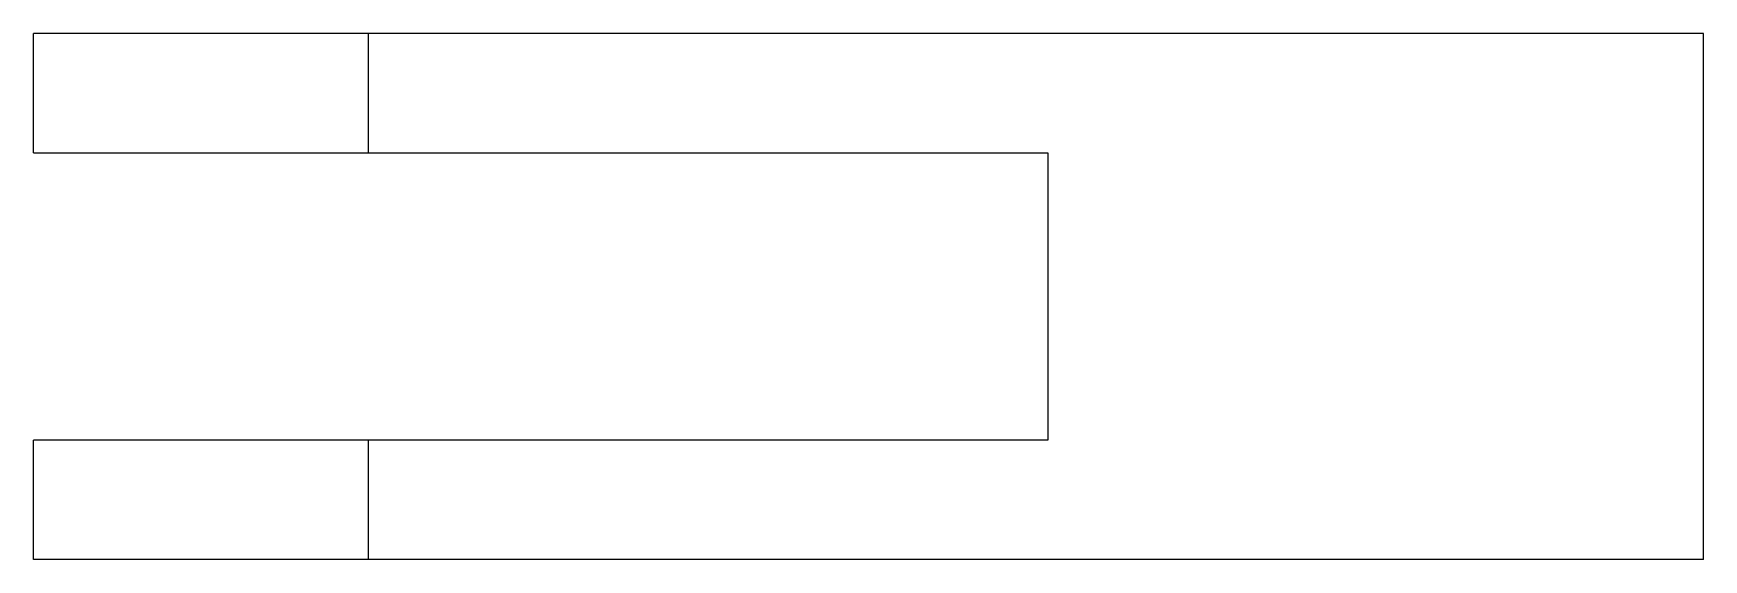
# Model space of a CAD drawing. Header units: metres. Extents: x -22.4 to 47.4, y -22 to 0.
import ezdxf

# ---------------------------------------------------------------- set-up
doc = ezdxf.new("R2010")
doc.units = ezdxf.units.M

msp = doc.modelspace()

# ---------------------------------------------------------------- linework, layer by layer
for points in [[(-22.4, -5), (-22.4, -4.9), (-22.4, -4.8), (-22.4, -4.7), (-22.4, -4.6), (-22.4, -4.5), (-22.4, -4.4), (-22.4, -4.3), (-22.4, -4.2), (-22.4, -4.1), (-22.4, -4), (-22.4, -3.9), (-22.4, -3.8), (-22.4, -3.7), (-22.4, -3.6), (-22.4, -3.5), (-22.4, -3.4), (-22.4, -3.3), (-22.4, -3.2), (-22.4, -3.1), (-22.4, -3), (-22.4, -2.9), (-22.4, -2.8), (-22.4, -2.7), (-22.4, -2.6), (-22.4, -2.5), (-22.4, -2.4), (-22.4, -2.3), (-22.4, -2.2), (-22.4, -2.1), (-22.4, -2), (-22.4, -1.9), (-22.4, -1.8), (-22.4, -1.7), (-22.4, -1.6), (-22.4, -1.5), (-22.4, -1.4), (-22.4, -1.3), (-22.4, -1.2), (-22.4, -1.1), (-22.4, -1), (-22.4, -0.9), (-22.4, -0.8), (-22.4, -0.7), (-22.4, -0.6), (-22.4, -0.5), (-22.4, -0.4), (-22.4, -0.3), (-22.4, -0.2), (-22.4, -0.1), (-22.4, 0)], [(-8.4, 0), (-8.449, 0), (-8.498, 0), (-8.547, 0), (-8.638, 0), (-8.783, 0), (-8.928, 0), (-9.073, 0), (-9.293, 0), (-9.527, 0), (-9.76, 0), (-10.016, 0), (-10.326, 0), (-10.637, 0), (-10.947, 0), (-11.301, 0), (-11.673, 0), (-12.044, 0), (-12.422, 0), (-12.836, 0), (-13.251, 0), (-13.665, 0), (-14.092, 0), (-14.528, 0), (-14.964, 0), (-15.4, 0), (-15.836, 0), (-16.272, 0), (-16.708, 0), (-17.135, 0), (-17.549, 0), (-17.964, 0), (-18.378, 0), (-18.756, 0), (-19.127, 0), (-19.499, 0), (-19.853, 0), (-20.163, 0), (-20.474, 0), (-20.784, 0), (-21.04, 0), (-21.273, 0), (-21.507, 0), (-21.727, 0), (-21.872, 0), (-22.017, 0), (-22.162, 0), (-22.253, 0), (-22.302, 0), (-22.351, 0), (-22.4, 0)], [(-8.4, -5), (-8.4, -4.9), (-8.4, -4.8), (-8.4, -4.7), (-8.4, -4.6), (-8.4, -4.5), (-8.4, -4.4), (-8.4, -4.3), (-8.4, -4.2), (-8.4, -4.1), (-8.4, -4), (-8.4, -3.9), (-8.4, -3.8), (-8.4, -3.7), (-8.4, -3.6), (-8.4, -3.5), (-8.4, -3.4), (-8.4, -3.3), (-8.4, -3.2), (-8.4, -3.1), (-8.4, -3), (-8.4, -2.9), (-8.4, -2.8), (-8.4, -2.7), (-8.4, -2.6), (-8.4, -2.5), (-8.4, -2.4), (-8.4, -2.3), (-8.4, -2.2), (-8.4, -2.1), (-8.4, -2), (-8.4, -1.9), (-8.4, -1.8), (-8.4, -1.7), (-8.4, -1.6), (-8.4, -1.5), (-8.4, -1.4), (-8.4, -1.3), (-8.4, -1.2), (-8.4, -1.1), (-8.4, -1), (-8.4, -0.9), (-8.4, -0.8), (-8.4, -0.7), (-8.4, -0.6), (-8.4, -0.5), (-8.4, -0.4), (-8.4, -0.3), (-8.4, -0.2), (-8.4, -0.1), (-8.4, 0)], [(47.4, 0), (46.284, 0), (45.168, 0), (44.052, 0), (42.936, 0), (41.82, 0), (40.704, 0), (39.588, 0), (38.472, 0), (37.356, 0), (36.24, 0), (35.124, 0), (34.008, 0), (32.892, 0), (31.776, 0), (30.66, 0), (29.544, 0), (28.428, 0), (27.312, 0), (26.196, 0), (25.08, 0), (23.964, 0), (22.848, 0), (21.732, 0), (20.616, 0), (19.5, 0), (18.384, 0), (17.268, 0), (16.152, 0), (15.036, 0), (13.92, 0), (12.804, 0), (11.688, 0), (10.572, 0), (9.456, 0), (8.34, 0), (7.224, 0), (6.108, 0), (4.992, 0), (3.876, 0), (2.76, 0), (1.644, 0), (0.528, 0), (-0.588, 0), (-1.704, 0), (-2.82, 0), (-3.936, 0), (-5.052, 0), (-6.168, 0), (-7.284, 0), (-8.4, 0)], [(47.4, -22), (47.4, -21.56), (47.4, -21.12), (47.4, -20.68), (47.4, -20.24), (47.4, -19.8), (47.4, -19.36), (47.4, -18.92), (47.4, -18.48), (47.4, -18.04), (47.4, -17.6), (47.4, -17.16), (47.4, -16.72), (47.4, -16.28), (47.4, -15.84), (47.4, -15.4), (47.4, -14.96), (47.4, -14.52), (47.4, -14.08), (47.4, -13.64), (47.4, -13.2), (47.4, -12.76), (47.4, -12.32), (47.4, -11.88), (47.4, -11.44), (47.4, -11), (47.4, -10.56), (47.4, -10.12), (47.4, -9.68), (47.4, -9.24), (47.4, -8.8), (47.4, -8.36), (47.4, -7.92), (47.4, -7.48), (47.4, -7.04), (47.4, -6.6), (47.4, -6.16), (47.4, -5.72), (47.4, -5.28), (47.4, -4.84), (47.4, -4.4), (47.4, -3.96), (47.4, -3.52), (47.4, -3.08), (47.4, -2.64), (47.4, -2.2), (47.4, -1.76), (47.4, -1.32), (47.4, -0.88), (47.4, -0.44), (47.4, 0)], [(-22.4, -5), (-22.351, -5), (-22.302, -5), (-22.253, -5), (-22.162, -5), (-22.017, -5), (-21.872, -5), (-21.727, -5), (-21.507, -5), (-21.273, -5), (-21.04, -5), (-20.784, -5), (-20.474, -5), (-20.163, -5), (-19.853, -5), (-19.499, -5), (-19.127, -5), (-18.756, -5), (-18.378, -5), (-17.964, -5), (-17.549, -5), (-17.135, -5), (-16.708, -5), (-16.272, -5), (-15.836, -5), (-15.4, -5), (-14.964, -5), (-14.528, -5), (-14.092, -5), (-13.665, -5), (-13.251, -5), (-12.836, -5), (-12.422, -5), (-12.044, -5), (-11.673, -5), (-11.301, -5), (-10.947, -5), (-10.637, -5), (-10.326, -5), (-10.016, -5), (-9.76, -5), (-9.527, -5), (-9.293, -5), (-9.073, -5), (-8.928, -5), (-8.783, -5), (-8.638, -5), (-8.547, -5), (-8.498, -5), (-8.449, -5), (-8.4, -5)], [(-8.4, -5), (-7.832, -5), (-7.264, -5), (-6.696, -5), (-6.128, -5), (-5.56, -5), (-4.992, -5), (-4.424, -5), (-3.856, -5), (-3.288, -5), (-2.72, -5), (-2.152, -5), (-1.584, -5), (-1.016, -5), (-0.448, -5), (0.12, -5), (0.688, -5), (1.256, -5), (1.824, -5), (2.392, -5), (2.96, -5), (3.528, -5), (4.096, -5), (4.664, -5), (5.232, -5), (5.8, -5), (6.368, -5), (6.936, -5), (7.504, -5), (8.072, -5), (8.64, -5), (9.208, -5), (9.776, -5), (10.344, -5), (10.912, -5), (11.48, -5), (12.048, -5), (12.616, -5), (13.184, -5), (13.752, -5), (14.32, -5), (14.888, -5), (15.456, -5), (16.024, -5), (16.592, -5), (17.16, -5), (17.728, -5), (18.296, -5), (18.864, -5), (19.432, -5), (20, -5)], [(20, -5), (20, -5.24), (20, -5.48), (20, -5.72), (20, -5.96), (20, -6.2), (20, -6.44), (20, -6.68), (20, -6.92), (20, -7.16), (20, -7.4), (20, -7.64), (20, -7.88), (20, -8.12), (20, -8.36), (20, -8.6), (20, -8.84), (20, -9.08), (20, -9.32), (20, -9.56), (20, -9.8), (20, -10.04), (20, -10.28), (20, -10.52), (20, -10.76), (20, -11), (20, -11.24), (20, -11.48), (20, -11.72), (20, -11.96), (20, -12.2), (20, -12.44), (20, -12.68), (20, -12.92), (20, -13.16), (20, -13.4), (20, -13.64), (20, -13.88), (20, -14.12), (20, -14.36), (20, -14.6), (20, -14.84), (20, -15.08), (20, -15.32), (20, -15.56), (20, -15.8), (20, -16.04), (20, -16.28), (20, -16.52), (20, -16.76), (20, -17)], [(-8.4, -17), (-8.449, -17), (-8.498, -17), (-8.547, -17), (-8.638, -17), (-8.783, -17), (-8.928, -17), (-9.073, -17), (-9.293, -17), (-9.527, -17), (-9.76, -17), (-10.016, -17), (-10.326, -17), (-10.637, -17), (-10.947, -17), (-11.301, -17), (-11.673, -17), (-12.044, -17), (-12.422, -17), (-12.836, -17), (-13.251, -17), (-13.665, -17), (-14.092, -17), (-14.528, -17), (-14.964, -17), (-15.4, -17), (-15.836, -17), (-16.272, -17), (-16.708, -17), (-17.135, -17), (-17.549, -17), (-17.964, -17), (-18.378, -17), (-18.756, -17), (-19.127, -17), (-19.499, -17), (-19.853, -17), (-20.163, -17), (-20.474, -17), (-20.784, -17), (-21.04, -17), (-21.273, -17), (-21.507, -17), (-21.727, -17), (-21.872, -17), (-22.017, -17), (-22.162, -17), (-22.253, -17), (-22.302, -17), (-22.351, -17), (-22.4, -17)], [(-22.4, -22), (-22.4, -21.9), (-22.4, -21.8), (-22.4, -21.7), (-22.4, -21.6), (-22.4, -21.5), (-22.4, -21.4), (-22.4, -21.3), (-22.4, -21.2), (-22.4, -21.1), (-22.4, -21), (-22.4, -20.9), (-22.4, -20.8), (-22.4, -20.7), (-22.4, -20.6), (-22.4, -20.5), (-22.4, -20.4), (-22.4, -20.3), (-22.4, -20.2), (-22.4, -20.1), (-22.4, -20), (-22.4, -19.9), (-22.4, -19.8), (-22.4, -19.7), (-22.4, -19.6), (-22.4, -19.5), (-22.4, -19.4), (-22.4, -19.3), (-22.4, -19.2), (-22.4, -19.1), (-22.4, -19), (-22.4, -18.9), (-22.4, -18.8), (-22.4, -18.7), (-22.4, -18.6), (-22.4, -18.5), (-22.4, -18.4), (-22.4, -18.3), (-22.4, -18.2), (-22.4, -18.1), (-22.4, -18), (-22.4, -17.9), (-22.4, -17.8), (-22.4, -17.7), (-22.4, -17.6), (-22.4, -17.5), (-22.4, -17.4), (-22.4, -17.3), (-22.4, -17.2), (-22.4, -17.1), (-22.4, -17)], [(20, -17), (19.432, -17), (18.864, -17), (18.296, -17), (17.728, -17), (17.16, -17), (16.592, -17), (16.024, -17), (15.456, -17), (14.888, -17), (14.32, -17), (13.752, -17), (13.184, -17), (12.616, -17), (12.048, -17), (11.48, -17), (10.912, -17), (10.344, -17), (9.776, -17), (9.208, -17), (8.64, -17), (8.072, -17), (7.504, -17), (6.936, -17), (6.368, -17), (5.8, -17), (5.232, -17), (4.664, -17), (4.096, -17), (3.528, -17), (2.96, -17), (2.392, -17), (1.824, -17), (1.256, -17), (0.688, -17), (0.12, -17), (-0.448, -17), (-1.016, -17), (-1.584, -17), (-2.152, -17), (-2.72, -17), (-3.288, -17), (-3.856, -17), (-4.424, -17), (-4.992, -17), (-5.56, -17), (-6.128, -17), (-6.696, -17), (-7.264, -17), (-7.832, -17), (-8.4, -17)], [(-8.4, -22), (-8.4, -21.9), (-8.4, -21.8), (-8.4, -21.7), (-8.4, -21.6), (-8.4, -21.5), (-8.4, -21.4), (-8.4, -21.3), (-8.4, -21.2), (-8.4, -21.1), (-8.4, -21), (-8.4, -20.9), (-8.4, -20.8), (-8.4, -20.7), (-8.4, -20.6), (-8.4, -20.5), (-8.4, -20.4), (-8.4, -20.3), (-8.4, -20.2), (-8.4, -20.1), (-8.4, -20), (-8.4, -19.9), (-8.4, -19.8), (-8.4, -19.7), (-8.4, -19.6), (-8.4, -19.5), (-8.4, -19.4), (-8.4, -19.3), (-8.4, -19.2), (-8.4, -19.1), (-8.4, -19), (-8.4, -18.9), (-8.4, -18.8), (-8.4, -18.7), (-8.4, -18.6), (-8.4, -18.5), (-8.4, -18.4), (-8.4, -18.3), (-8.4, -18.2), (-8.4, -18.1), (-8.4, -18), (-8.4, -17.9), (-8.4, -17.8), (-8.4, -17.7), (-8.4, -17.6), (-8.4, -17.5), (-8.4, -17.4), (-8.4, -17.3), (-8.4, -17.2), (-8.4, -17.1), (-8.4, -17)], [(-8.4, -22), (-8.449, -22), (-8.498, -22), (-8.547, -22), (-8.638, -22), (-8.783, -22), (-8.928, -22), (-9.073, -22), (-9.293, -22), (-9.527, -22), (-9.76, -22), (-10.016, -22), (-10.326, -22), (-10.637, -22), (-10.947, -22), (-11.301, -22), (-11.673, -22), (-12.044, -22), (-12.422, -22), (-12.836, -22), (-13.251, -22), (-13.665, -22), (-14.092, -22), (-14.528, -22), (-14.964, -22), (-15.4, -22), (-15.836, -22), (-16.272, -22), (-16.708, -22), (-17.135, -22), (-17.549, -22), (-17.964, -22), (-18.378, -22), (-18.756, -22), (-19.127, -22), (-19.499, -22), (-19.853, -22), (-20.163, -22), (-20.474, -22), (-20.784, -22), (-21.04, -22), (-21.273, -22), (-21.507, -22), (-21.727, -22), (-21.872, -22), (-22.017, -22), (-22.162, -22), (-22.253, -22), (-22.302, -22), (-22.351, -22), (-22.4, -22)], [(47.4, -22), (46.284, -22), (45.168, -22), (44.052, -22), (42.936, -22), (41.82, -22), (40.704, -22), (39.588, -22), (38.472, -22), (37.356, -22), (36.24, -22), (35.124, -22), (34.008, -22), (32.892, -22), (31.776, -22), (30.66, -22), (29.544, -22), (28.428, -22), (27.312, -22), (26.196, -22), (25.08, -22), (23.964, -22), (22.848, -22), (21.732, -22), (20.616, -22), (19.5, -22), (18.384, -22), (17.268, -22), (16.152, -22), (15.036, -22), (13.92, -22), (12.804, -22), (11.688, -22), (10.572, -22), (9.456, -22), (8.34, -22), (7.224, -22), (6.108, -22), (4.992, -22), (3.876, -22), (2.76, -22), (1.644, -22), (0.528, -22), (-0.588, -22), (-1.704, -22), (-2.82, -22), (-3.936, -22), (-5.052, -22), (-6.168, -22), (-7.284, -22), (-8.4, -22)]]:
    msp.add_lwpolyline(points)

doc.saveas('drawing.dxf')
